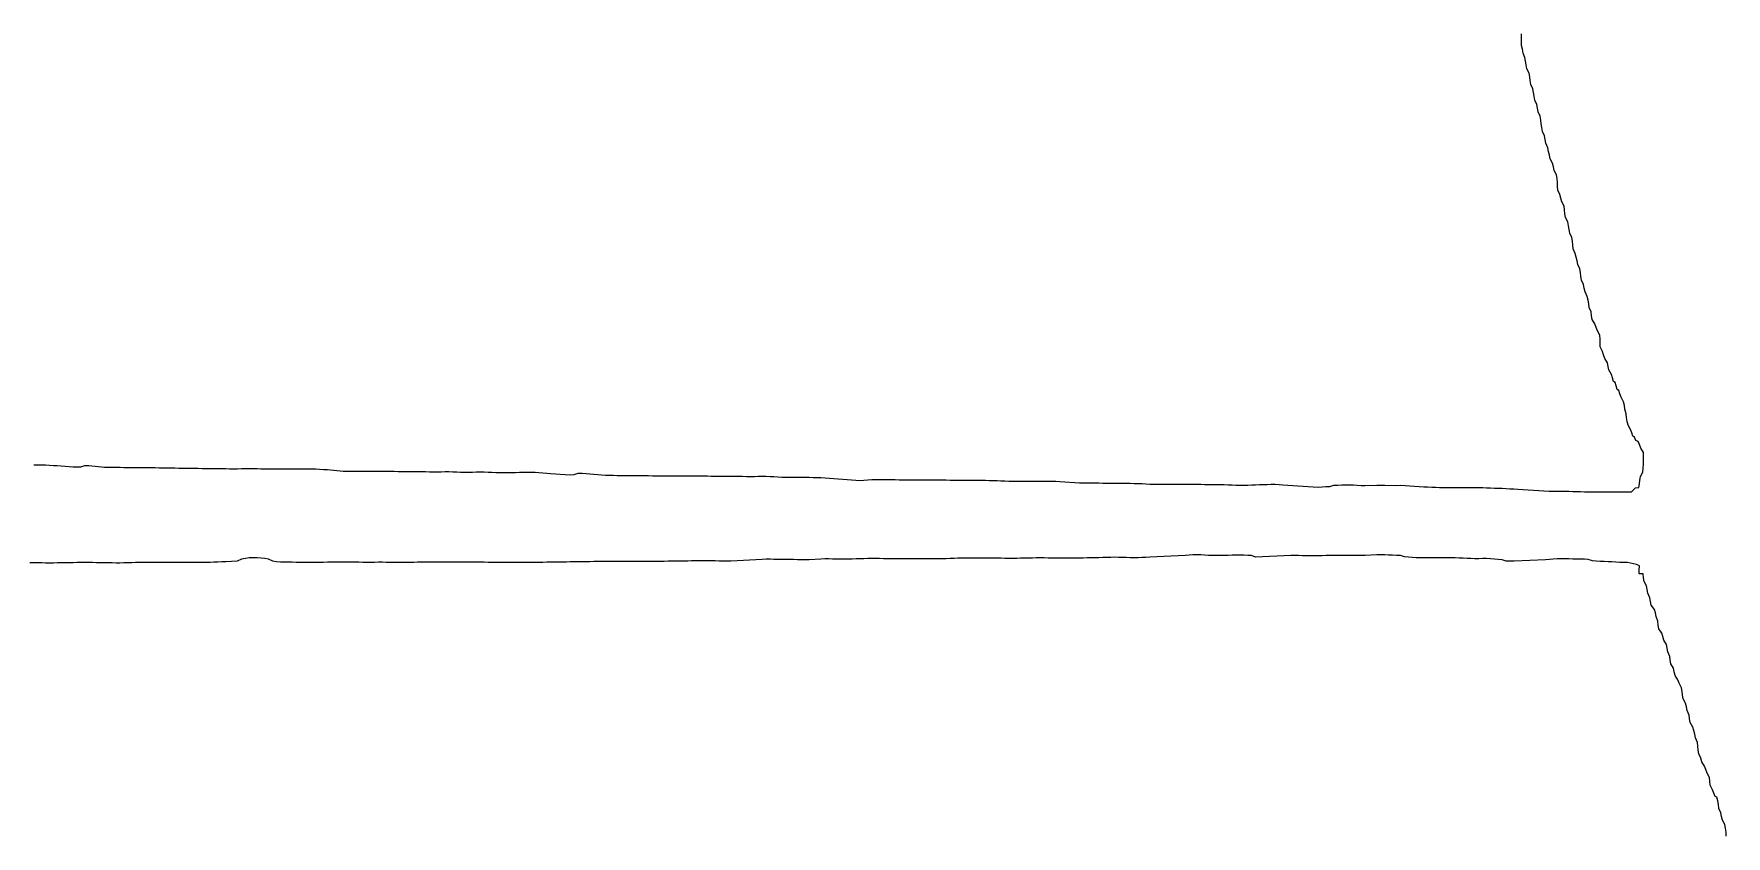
# Model space of a CAD drawing. Extents: x -16 to 11205, y -14909 to 147.
# Drawn here: x 5836 to 6268.2, y -11754 to -11549 of the extents above; entities that cross this region are included whole.
import ezdxf

# ---------------------------------------------------------------- set-up
doc = ezdxf.new("R2010")
doc.units = 0
doc.layers.get('0').update_dxf_attribs({"color": 1, "linetype": 'CONTINUOUS', "lineweight": 15, "true_color": 0xff0000})

msp = doc.modelspace()

# ---------------------------------------------------------------- linework, layer by layer
for p, q in [((6215.94, -11550.01), (6215.94, -11549.01)), ((6215.94, -11551.01), (6215.94, -11550.01)), ((6215.94, -11552.01), (6215.94, -11551.01)), ((6216.14, -11552.97), (6215.94, -11552.01)), ((6216.32, -11553.93), (6216.14, -11552.97)), ((6216.81, -11555.05), (6216.32, -11553.93)), ((6216.95, -11556.01), (6216.81, -11555.05)), ((6217.12, -11556.97), (6216.95, -11556.01)), ((6217.32, -11557.92), (6217.12, -11556.97)), ((6217.86, -11559.04), (6217.32, -11557.92)), ((6218.01, -11560), (6217.86, -11559.04)), ((6218.14, -11560.97), (6218.01, -11560)), ((6218.29, -11561.93), (6218.14, -11560.97)), ((6218.8, -11563.05), (6218.29, -11561.93)), ((6218.98, -11564.01), (6218.8, -11563.05)), ((6219.14, -11564.97), (6218.98, -11564.01)), ((6219.3, -11565.93), (6219.14, -11564.97)), ((6219.81, -11567.05), (6219.3, -11565.93)), ((6219.98, -11568.01), (6219.81, -11567.05)), ((6220.15, -11568.96), (6219.98, -11568.01)), ((6220.69, -11570.07), (6220.15, -11568.96)), ((6220.84, -11571.04), (6220.69, -11570.07)), ((6220.97, -11572.01), (6220.84, -11571.04)), ((6221.11, -11572.97), (6220.97, -11572.01)), ((6221.29, -11573.93), (6221.11, -11572.97)), ((6221.83, -11575.04), (6221.29, -11573.93)), ((6221.99, -11576), (6221.83, -11575.04)), ((6222.12, -11576.97), (6221.99, -11576)), ((6222.62, -11578.11), (6222.12, -11576.97)), ((6222.81, -11579.05), (6222.62, -11578.11)), ((6223.04, -11579.99), (6222.81, -11579.05)), ((6223.25, -11580.92), (6223.04, -11579.99)), ((6223.85, -11582.05), (6223.25, -11580.92)), ((6224.07, -11582.98), (6223.85, -11582.05)), ((6224.29, -11583.92), (6224.07, -11582.98)), ((6224.87, -11585.03), (6224.29, -11583.92)), ((6225.01, -11586), (6224.87, -11585.03)), ((6225.08, -11586.99), (6225.01, -11586)), ((6225.12, -11587.98), (6225.08, -11586.99)), ((6225.19, -11588.96), (6225.12, -11587.98)), ((6225.71, -11590.07), (6225.19, -11588.96)), ((6225.94, -11591.02), (6225.71, -11590.07)), ((6226.19, -11591.95), (6225.94, -11591.02)), ((6226.78, -11593.06), (6226.19, -11591.95)), ((6226.9, -11594.02), (6226.78, -11593.06)), ((6227, -11595), (6226.9, -11594.02)), ((6227.14, -11595.97), (6227, -11595)), ((6227.71, -11597.08), (6227.14, -11595.97)), ((6227.91, -11598.03), (6227.71, -11597.08)), ((6228.08, -11598.98), (6227.91, -11598.03)), ((6228.25, -11599.94), (6228.08, -11598.98)), ((6228.76, -11601.06), (6228.25, -11599.94)), ((6228.9, -11602.02), (6228.76, -11601.06)), ((6229.01, -11603), (6228.9, -11602.02)), ((6229.13, -11603.97), (6229.01, -11603)), ((6229.64, -11605.1), (6229.13, -11603.97)), ((6229.86, -11606.04), (6229.64, -11605.1)), ((6230.1, -11606.97), (6229.86, -11606.04)), ((6230.32, -11607.91), (6230.1, -11606.97)), ((6230.84, -11609.04), (6230.32, -11607.91)), ((6230.96, -11610.01), (6230.84, -11609.04)), ((6231.09, -11610.98), (6230.96, -11610.01)), ((6231.25, -11611.94), (6231.09, -11610.98)), ((6231.78, -11613.06), (6231.25, -11611.94)), ((6231.96, -11614.01), (6231.78, -11613.06)), ((6232.15, -11614.96), (6231.96, -11614.01)), ((6232.69, -11616.09), (6232.15, -11614.96)), ((6232.9, -11617.03), (6232.69, -11616.09)), ((6233.08, -11617.98), (6232.9, -11617.03)), ((6233.22, -11618.94), (6233.08, -11617.98)), ((6233.68, -11620.08), (6233.22, -11618.94)), ((6233.81, -11621.06), (6233.68, -11620.08)), ((6233.97, -11622.01), (6233.81, -11621.06)), ((6234.63, -11623.14), (6233.97, -11622.01)), ((6234.98, -11624.01), (6234.63, -11623.14)), ((6235.33, -11624.89), (6234.98, -11624.01)), ((6235.95, -11626.01), (6235.33, -11624.89)), ((6236.01, -11627), (6235.95, -11626.01)), ((6235.99, -11628), (6236.01, -11627)), ((6236.02, -11629), (6235.99, -11628)), ((6236.57, -11630.14), (6236.02, -11629)), ((6236.89, -11631.04), (6236.57, -11630.14)), ((6237.21, -11631.92), (6236.89, -11631.04)), ((6237.85, -11633.06), (6237.21, -11631.92)), ((6238.05, -11633.98), (6237.85, -11633.06)), ((6238.24, -11634.9), (6238.05, -11633.98)), ((6238.86, -11636.06), (6238.24, -11634.9)), ((6239.14, -11636.94), (6238.86, -11636.06)), ((6239.41, -11637.82), (6239.14, -11636.94)), ((6239.83, -11638.08), (6239.41, -11637.82)), ((6240.09, -11638.96), (6239.83, -11638.08)), ((6240.34, -11639.85), (6240.09, -11638.96)), ((6240.76, -11640.11), (6240.34, -11639.85)), ((6241.05, -11640.98), (6240.76, -11640.11)), ((6241.34, -11641.87), (6241.05, -11640.98)), ((6242, -11643), (6241.34, -11641.87)), ((6242.18, -11643.95), (6242, -11643)), ((6242.28, -11644.93), (6242.18, -11643.95)), ((6242.67, -11646.07), (6242.28, -11644.93)), ((6242.77, -11647.06), (6242.67, -11646.07)), ((6242.93, -11648.02), (6242.77, -11647.06)), ((6243.13, -11648.96), (6242.93, -11648.02)), ((6243.79, -11650.09), (6243.13, -11648.96)), ((6244.06, -11650.97), (6243.79, -11650.09)), ((6244.32, -11651.84), (6244.06, -11650.97)), ((6244.81, -11652.1), (6244.32, -11651.84)), ((6245.15, -11652.92), (6244.81, -11652.1)), ((6245.68, -11653.17), (6245.15, -11652.92)), ((6246.08, -11653.96), (6245.68, -11653.17)), ((6246.43, -11654.83), (6246.08, -11653.96)), ((6247.04, -11655.99), (6246.43, -11654.83)), ((5836, -11659.12), (5837, -11659.12)), ((5837, -11659.12), (5838, -11659.13)), ((5838, -11659.13), (5838.99, -11659.16)), ((5838.99, -11659.16), (5839.99, -11659.21)), ((5839.99, -11659.21), (5840.98, -11659.28)), ((5840.98, -11659.28), (5841.98, -11659.34)), ((5841.98, -11659.34), (5842.99, -11659.37)), ((5842.99, -11659.37), (5846, -11659.68)), ((5846, -11659.68), (5847, -11659.67)), ((5847, -11659.67), (5848, -11659.65)), ((5848, -11659.65), (5849, -11659.34)), ((5849, -11659.34), (5850, -11659.34)), ((5850, -11659.34), (5854.01, -11659.69)), ((5854.01, -11659.69), (5855.01, -11659.71)), ((5855.01, -11659.71), (5856.01, -11659.72)), ((5856.01, -11659.72), (5857.01, -11659.73)), ((5857.01, -11659.73), (5858.01, -11659.75)), ((5858.01, -11659.75), (5859, -11659.77)), ((5859, -11659.77), (5860, -11659.79)), ((5860, -11659.79), (5861, -11659.81)), ((5861, -11659.81), (5862, -11659.82)), ((5862, -11659.82), (5863, -11659.82)), ((5863, -11659.82), (5864, -11659.81)), ((5864, -11659.81), (5865, -11659.8)), ((5865, -11659.8), (5866, -11659.8)), ((5866, -11659.8), (5867, -11659.83)), ((5867, -11659.83), (5868, -11659.86)), ((5868, -11659.86), (5869, -11659.89)), ((5869, -11659.89), (5870, -11659.91)), ((5870, -11659.91), (5871, -11659.92)), ((5871, -11659.92), (5872, -11659.93)), ((5872, -11659.93), (5873, -11659.95)), ((5873, -11659.95), (5874, -11659.96)), ((5874, -11659.96), (5875, -11659.98)), ((5875, -11659.98), (5876, -11659.99)), ((5876, -11659.99), (5877, -11660)), ((5877, -11660), (5878, -11660.01)), ((5878, -11660.01), (5879, -11660.03)), ((5879, -11660.03), (5880, -11660.04)), ((5880, -11660.04), (5881, -11660.05)), ((5881, -11660.05), (5882, -11660.05)), ((5882, -11660.05), (5883, -11660.07)), ((5883, -11660.07), (5884, -11660.07)), ((5884, -11660.07), (5885, -11660.09)), ((5885, -11660.09), (5886, -11660.12)), ((5886, -11660.12), (5887, -11660.13)), ((5887, -11660.13), (5888, -11660.12)), ((5888, -11660.12), (5889, -11660.1)), ((5889, -11660.1), (5890, -11660.08)), ((5890, -11660.08), (5891, -11660.06)), ((5891, -11660.06), (5892, -11660.07)), ((5892, -11660.07), (5893, -11660.1)), ((5893, -11660.1), (5894, -11660.12)), ((5894, -11660.12), (5895, -11660.13)), ((5895, -11660.13), (5896, -11660.13)), ((5896, -11660.13), (5897, -11660.13)), ((5897, -11660.13), (5898, -11660.13)), ((5898, -11660.13), (5899, -11660.13)), ((5899, -11660.13), (5900, -11660.12)), ((5900, -11660.12), (5901, -11660.12)), ((5901, -11660.12), (5902, -11660.13)), ((5902, -11660.13), (5903, -11660.14)), ((5903, -11660.14), (5904, -11660.15)), ((5904, -11660.15), (5905, -11660.15)), ((5905, -11660.15), (5906, -11660.16)), ((5906, -11660.16), (5907, -11660.17)), ((5907, -11660.17), (5907.99, -11660.19)), ((5907.99, -11660.19), (5908.99, -11660.23)), ((5908.99, -11660.23), (5909.99, -11660.28)), ((5909.99, -11660.28), (5910.98, -11660.33)), ((6246.87, -11660.98), (6246.99, -11660)), ((6246.99, -11660), (6247.06, -11659)), ((6247.11, -11656.99), (6247.04, -11655.99)), ((6247.06, -11659), (6247.1, -11658)), ((6247.1, -11658), (6247.11, -11656.99)), ((5910.98, -11660.33), (5915, -11660.72)), ((5915, -11660.72), (5916, -11660.73)), ((5916, -11660.73), (5917, -11660.73)), ((5917, -11660.73), (5918, -11660.73)), ((5918, -11660.73), (5919, -11660.73)), ((5919, -11660.73), (5920, -11660.75)), ((5920, -11660.75), (5921, -11660.76)), ((5921, -11660.76), (5922, -11660.75)), ((5922, -11660.75), (5923, -11660.73)), ((5923, -11660.73), (5924, -11660.72)), ((5924, -11660.72), (5925, -11660.72)), ((5925, -11660.72), (5926, -11660.73)), ((5926, -11660.73), (5927, -11660.75)), ((5927, -11660.75), (5928, -11660.78)), ((5928, -11660.78), (5929, -11660.79)), ((5929, -11660.79), (5930, -11660.8)), ((5930, -11660.8), (5931, -11660.8)), ((5931, -11660.8), (5932, -11660.8)), ((5932, -11660.8), (5933, -11660.8)), ((5933, -11660.8), (5934, -11660.81)), ((5934, -11660.81), (5935, -11660.83)), ((5935, -11660.83), (5936, -11660.87)), ((5936, -11660.87), (5937, -11660.9)), ((5937, -11660.9), (5938, -11660.91)), ((5938, -11660.91), (5939, -11660.9)), ((5939, -11660.9), (5940, -11660.88)), ((5940, -11660.88), (5941, -11660.87)), ((5941, -11660.87), (5942, -11660.87)), ((5942, -11660.87), (5943, -11660.89)), ((5943, -11660.89), (5944, -11660.94)), ((5944, -11660.94), (5945, -11661)), ((5945, -11661), (5946, -11661.02)), ((5946, -11661.02), (5947, -11661)), ((5947, -11661), (5948, -11660.96)), ((5948, -11660.96), (5949, -11660.93)), ((5949, -11660.93), (5950, -11660.92)), ((5950, -11660.92), (5951, -11660.95)), ((5951, -11660.95), (5952, -11660.99)), ((5952, -11660.99), (5953, -11661.03)), ((5953, -11661.03), (5954, -11661.06)), ((5954, -11661.06), (5955, -11661.08)), ((5955, -11661.08), (5956, -11661.08)), ((5956, -11661.08), (5957, -11661.06)), ((5957, -11661.06), (5958, -11661.05)), ((5958, -11661.05), (5959, -11661.05)), ((5959, -11661.05), (5960, -11661.04)), ((5960, -11661.04), (5961, -11661.04)), ((5961, -11661.04), (5962, -11661.04)), ((5962, -11661.04), (5963, -11661.04)), ((5963, -11661.04), (5964, -11661.04)), ((5964, -11661.04), (5965, -11661.08)), ((5965, -11661.08), (5965.99, -11661.14)), ((5965.99, -11661.14), (5966.98, -11661.22)), ((5966.98, -11661.22), (5967.98, -11661.31)), ((5967.98, -11661.31), (5972.99, -11661.69)), ((5972.99, -11661.69), (5973.99, -11661.64)), ((5973.99, -11661.64), (5975, -11661.29)), ((5975, -11661.29), (5976, -11661.27)), ((5976, -11661.27), (5982.01, -11661.75)), ((5982.01, -11661.75), (5983.01, -11661.76)), ((5983.01, -11661.76), (5984.01, -11661.8)), ((5984.01, -11661.8), (5985, -11661.84)), ((5985, -11661.84), (5986, -11661.87)), ((5986, -11661.87), (5987, -11661.87)), ((5987, -11661.87), (5988, -11661.86)), ((5988, -11661.86), (5989, -11661.84)), ((5989, -11661.84), (5990, -11661.83)), ((5990, -11661.83), (5991, -11661.83)), ((5991, -11661.83), (5992, -11661.85)), ((5992, -11661.85), (5993, -11661.87)), ((5993, -11661.87), (5994, -11661.9)), ((5994, -11661.9), (5995, -11661.92)), ((5995, -11661.92), (5996, -11661.92)), ((5996, -11661.92), (5997, -11661.92)), ((5997, -11661.92), (5998, -11661.91)), ((5998, -11661.91), (5999, -11661.9)), ((5999, -11661.9), (6000, -11661.9)), ((6000, -11661.9), (6001, -11661.9)), ((6001, -11661.9), (6002, -11661.91)), ((6002, -11661.91), (6003, -11661.91)), ((6003, -11661.91), (6004, -11661.92)), ((6004, -11661.92), (6005, -11661.92)), ((6005, -11661.92), (6006, -11661.93)), ((6006, -11661.93), (6007, -11661.95)), ((6007, -11661.95), (6008, -11661.98)), ((6008, -11661.98), (6009, -11662.01)), ((6009, -11662.01), (6010, -11662.03)), ((6010, -11662.03), (6011, -11662.04)), ((6011, -11662.04), (6012, -11662.04)), ((6012, -11662.04), (6013, -11662.04)), ((6013, -11662.04), (6014, -11662.04)), ((6014, -11662.04), (6015, -11662.04)), ((6015, -11662.04), (6016, -11662.05)), ((6016, -11662.05), (6017, -11662.06)), ((6017, -11662.06), (6018, -11662.07)), ((6018, -11662.07), (6019, -11662.07)), ((6019, -11662.07), (6020, -11662.07)), ((6020, -11662.07), (6021, -11662.06)), ((6021, -11662.06), (6022, -11662.06)), ((6022, -11662.06), (6023, -11662.06)), ((6023, -11662.06), (6024, -11662.07)), ((6024, -11662.07), (6024.99, -11662.11)), ((6024.99, -11662.11), (6025.99, -11662.17)), ((6025.99, -11662.17), (6026.99, -11662.24)), ((6026.99, -11662.24), (6027.99, -11662.29)), ((6027.99, -11662.29), (6028.99, -11662.29)), ((6028.99, -11662.29), (6030, -11662.27)), ((6030, -11662.27), (6031, -11662.26)), ((6031, -11662.26), (6032, -11662.26)), ((6032, -11662.26), (6032.99, -11662.29)), ((6032.99, -11662.29), (6033.99, -11662.31)), ((6033.99, -11662.31), (6034.99, -11662.33)), ((6034.99, -11662.33), (6035.99, -11662.33)), ((6035.99, -11662.33), (6036.99, -11662.33)), ((6036.99, -11662.33), (6047, -11663.1)), ((6047, -11663.1), (6048, -11663.04)), ((6048, -11663.04), (6049, -11662.96)), ((6049, -11662.96), (6050, -11662.9)), ((6050, -11662.9), (6051, -11662.86)), ((6051, -11662.86), (6052, -11662.85)), ((6052, -11662.85), (6053, -11662.86)), ((6053, -11662.86), (6054, -11662.88)), ((6054, -11662.88), (6055, -11662.89)), ((6055, -11662.89), (6056, -11662.91)), ((6056, -11662.91), (6057, -11662.93)), ((6057, -11662.93), (6058, -11662.95)), ((6058, -11662.95), (6059, -11662.96)), ((6059, -11662.96), (6060, -11662.96)), ((6060, -11662.96), (6061, -11662.95)), ((6061, -11662.95), (6062, -11662.95)), ((6062, -11662.95), (6063, -11662.95)), ((6063, -11662.95), (6064, -11662.95)), ((6064, -11662.95), (6065, -11662.96)), ((6065, -11662.96), (6066, -11662.97)), ((6066, -11662.97), (6067, -11662.97)), ((6067, -11662.97), (6068, -11662.98)), ((6068, -11662.98), (6069, -11662.99)), ((6069, -11662.99), (6070, -11663.01)), ((6070, -11663.01), (6071, -11663.03)), ((6071, -11663.03), (6072, -11663.04)), ((6072, -11663.04), (6073, -11663.04)), ((6073, -11663.04), (6074, -11663.05)), ((6074, -11663.05), (6075, -11663.06)), ((6075, -11663.06), (6076, -11663.07)), ((6076, -11663.07), (6077, -11663.07)), ((6077, -11663.07), (6078, -11663.07)), ((6078, -11663.07), (6079, -11663.08)), ((6079, -11663.08), (6080, -11663.09)), ((6080, -11663.09), (6081, -11663.12)), ((6081, -11663.12), (6081.99, -11663.16)), ((6081.99, -11663.16), (6082.99, -11663.2)), ((6082.99, -11663.2), (6083.99, -11663.24)), ((6083.99, -11663.24), (6084.99, -11663.28)), ((6084.99, -11663.28), (6085.99, -11663.3)), ((6085.99, -11663.3), (6087, -11663.32)), ((6087, -11663.32), (6088, -11663.31)), ((6088, -11663.31), (6089, -11663.3)), ((6089, -11663.3), (6090, -11663.28)), ((6090, -11663.28), (6091, -11663.29)), ((6091, -11663.29), (6092, -11663.31)), ((6092, -11663.31), (6093, -11663.32)), ((6093, -11663.32), (6094, -11663.33)), ((6094, -11663.33), (6095, -11663.34)), ((6095, -11663.34), (6096, -11663.34)), ((6096, -11663.34), (6097, -11663.34)), ((6097, -11663.34), (6098, -11663.35)), ((6098, -11663.35), (6103.01, -11663.69)), ((6103.01, -11663.69), (6104.01, -11663.71)), ((6104.01, -11663.71), (6105.01, -11663.72)), ((6105.01, -11663.72), (6106, -11663.73)), ((6106, -11663.73), (6107.01, -11663.74)), ((6107.01, -11663.74), (6108.01, -11663.76)), ((6108.01, -11663.76), (6109.01, -11663.78)), ((6109.01, -11663.78), (6110, -11663.8)), ((6110, -11663.8), (6111, -11663.82)), ((6111, -11663.82), (6112, -11663.83)), ((6112, -11663.83), (6113, -11663.84)), ((6113, -11663.84), (6114, -11663.84)), ((6114, -11663.84), (6115, -11663.84)), ((6115, -11663.84), (6116, -11663.85)), ((6116, -11663.85), (6117, -11663.87)), ((6117, -11663.87), (6118, -11663.9)), ((6118, -11663.9), (6119, -11663.93)), ((6119, -11663.93), (6120, -11663.98)), ((6120, -11663.98), (6121, -11664.03)), ((6121, -11664.03), (6122, -11664.08)), ((6122, -11664.08), (6123, -11664.11)), ((6123, -11664.11), (6124, -11664.11)), ((6124, -11664.11), (6125, -11664.09)), ((6125, -11664.09), (6126, -11664.07)), ((6126, -11664.07), (6127, -11664.07)), ((6127, -11664.07), (6128, -11664.06)), ((6128, -11664.06), (6129, -11664.06)), ((6129, -11664.06), (6130, -11664.05)), ((6130, -11664.05), (6131, -11664.05)), ((6131, -11664.05), (6132, -11664.06)), ((6132, -11664.06), (6133, -11664.08)), ((6133, -11664.08), (6134, -11664.1)), ((6134, -11664.1), (6135, -11664.13)), ((6135, -11664.13), (6136, -11664.16)), ((6136, -11664.16), (6137, -11664.17)), ((6137, -11664.17), (6138, -11664.17)), ((6138, -11664.17), (6139, -11664.18)), ((6139, -11664.18), (6139.99, -11664.19)), ((6139.99, -11664.19), (6140.99, -11664.22)), ((6140.99, -11664.22), (6141.99, -11664.26)), ((6141.99, -11664.26), (6142.99, -11664.3)), ((6142.99, -11664.3), (6144, -11664.33)), ((6144, -11664.33), (6145, -11664.32)), ((6145, -11664.32), (6146.01, -11664.29)), ((6146.01, -11664.29), (6147.01, -11664.25)), ((6147.01, -11664.25), (6148.01, -11664.22)), ((6148.01, -11664.22), (6149.01, -11664.18)), ((6149.01, -11664.18), (6150, -11664.15)), ((6150, -11664.15), (6151, -11664.12)), ((6151, -11664.12), (6152, -11664.11)), ((6152, -11664.11), (6153, -11664.11)), ((6153, -11664.11), (6153.99, -11664.15)), ((6153.99, -11664.15), (6154.98, -11664.21)), ((6154.98, -11664.21), (6163.99, -11664.81)), ((6166.98, -11664.64), (6168.01, -11664.32)), ((6168.01, -11664.32), (6169.01, -11664.29)), ((6169.01, -11664.29), (6170.01, -11664.27)), ((6170.01, -11664.27), (6171, -11664.25)), ((6171, -11664.25), (6172, -11664.25)), ((6172, -11664.25), (6172.99, -11664.28)), ((6172.99, -11664.28), (6173.99, -11664.33)), ((6173.99, -11664.33), (6174.99, -11664.37)), ((6174.99, -11664.37), (6175.99, -11664.39)), ((6175.99, -11664.39), (6179, -11664.34)), ((6179, -11664.34), (6180, -11664.33)), ((6180, -11664.33), (6181, -11664.34)), ((6181, -11664.34), (6184, -11664.37)), ((6184, -11664.37), (6185, -11664.36)), ((6185, -11664.36), (6191.01, -11664.77)), ((6245.91, -11664.95), (6246.02, -11664.01)), ((6246.02, -11664.01), (6246.16, -11663.05)), ((6246.16, -11663.05), (6246.34, -11662.09)), ((6246.34, -11662.09), (6246.87, -11660.98)), ((6163.99, -11664.81), (6164.99, -11664.76)), ((6164.99, -11664.76), (6165.98, -11664.7)), ((6165.98, -11664.7), (6166.98, -11664.64)), ((6191.01, -11664.77), (6192.01, -11664.78)), ((6192.01, -11664.78), (6193.01, -11664.81)), ((6193.01, -11664.81), (6194.01, -11664.84)), ((6194.01, -11664.84), (6195, -11664.89)), ((6195, -11664.89), (6196, -11664.93)), ((6196, -11664.93), (6197, -11664.94)), ((6197, -11664.94), (6198, -11664.93)), ((6198, -11664.93), (6199, -11664.91)), ((6199, -11664.91), (6200, -11664.9)), ((6200, -11664.9), (6201, -11664.9)), ((6201, -11664.9), (6202, -11664.91)), ((6202, -11664.91), (6203, -11664.92)), ((6203, -11664.92), (6204, -11664.93)), ((6204, -11664.93), (6205, -11664.94)), ((6205, -11664.94), (6206, -11664.96)), ((6206, -11664.96), (6207, -11664.98)), ((6207, -11664.98), (6208, -11665.01)), ((6208, -11665.01), (6209, -11665.05)), ((6209, -11665.05), (6210, -11665.09)), ((6210, -11665.09), (6210.99, -11665.13)), ((6210.99, -11665.13), (6211.99, -11665.18)), ((6211.99, -11665.18), (6212.98, -11665.23)), ((6212.98, -11665.23), (6213.98, -11665.29)), ((6213.98, -11665.29), (6214.98, -11665.35)), ((6214.98, -11665.35), (6223, -11665.86)), ((6223, -11665.86), (6224, -11665.86)), ((6224, -11665.86), (6225, -11665.86)), ((6225, -11665.86), (6226, -11665.85)), ((6226, -11665.85), (6227, -11665.85)), ((6227, -11665.85), (6228, -11665.87)), ((6228, -11665.87), (6229, -11665.9)), ((6229, -11665.9), (6230, -11665.94)), ((6230, -11665.94), (6231, -11665.98)), ((6231, -11665.98), (6232, -11666)), ((6232, -11666), (6233, -11666.01)), ((6233, -11666.01), (6234, -11666.02)), ((6234, -11666.02), (6235, -11666.02)), ((6235, -11666.02), (6236, -11666.03)), ((6236, -11666.03), (6237, -11666.06)), ((6237, -11666.06), (6243, -11666)), ((6243, -11666), (6244, -11666)), ((6244, -11666), (6245, -11665)), ((6245, -11665), (6245.91, -11664.95)), ((5836, -11684.19), (5835, -11684.18)), ((5837, -11684.2), (5836, -11684.19)), ((5838, -11684.2), (5837, -11684.2)), ((5839, -11684.21), (5838, -11684.2)), ((5840, -11684.22), (5839, -11684.21)), ((5841, -11684.21), (5840, -11684.22)), ((5842, -11684.2), (5841, -11684.21)), ((5843, -11684.18), (5842, -11684.2)), ((5844, -11684.16), (5843, -11684.18)), ((5845, -11684.14), (5844, -11684.16)), ((5846, -11684.13), (5845, -11684.14)), ((5847, -11684.12), (5846, -11684.13)), ((5848, -11684.11), (5847, -11684.12)), ((5849, -11684.1), (5848, -11684.11)), ((5850, -11684.11), (5849, -11684.1)), ((5851, -11684.12), (5850, -11684.11)), ((5852, -11684.13), (5851, -11684.12)), ((5853, -11684.14), (5852, -11684.13)), ((5854, -11684.16), (5853, -11684.14)), ((5855, -11684.18), (5854, -11684.16)), ((5856, -11684.19), (5855, -11684.18)), ((5857, -11684.21), (5856, -11684.19)), ((5858, -11684.21), (5857, -11684.21)), ((5859, -11684.19), (5858, -11684.21)), ((5860, -11684.18), (5859, -11684.19)), ((5861, -11684.15), (5860, -11684.18)), ((5862, -11684.12), (5861, -11684.15)), ((5863, -11684.11), (5862, -11684.12)), ((5864, -11684.09), (5863, -11684.11)), ((5865, -11684.09), (5864, -11684.09)), ((5866, -11684.08), (5865, -11684.09)), ((5867, -11684.08), (5866, -11684.08)), ((5868, -11684.08), (5867, -11684.08)), ((5869, -11684.1), (5868, -11684.08)), ((5870, -11684.11), (5869, -11684.1)), ((5871, -11684.11), (5870, -11684.11)), ((5872, -11684.11), (5871, -11684.11)), ((5873, -11684.09), (5872, -11684.11)), ((5874, -11684.09), (5873, -11684.09)), ((5875, -11684.1), (5874, -11684.09)), ((5876, -11684.11), (5875, -11684.1)), ((5877, -11684.12), (5876, -11684.11)), ((5878, -11684.12), (5877, -11684.12)), ((5879, -11684.11), (5878, -11684.12)), ((5880, -11684.09), (5879, -11684.11)), ((5881, -11684.06), (5880, -11684.09)), ((5882, -11684.02), (5881, -11684.06)), ((5883, -11683.97), (5882, -11684.02)), ((5884, -11683.94), (5883, -11683.97)), ((5885, -11683.93), (5884, -11683.94)), ((5887.96, -11683.75), (5885, -11683.93)), ((5889.04, -11683.27), (5887.96, -11683.75)), ((5890.01, -11683.07), (5889.04, -11683.27)), ((5890.99, -11682.93), (5890.01, -11683.07)), ((5892, -11682.87), (5890.99, -11682.93)), ((5893, -11682.88), (5892, -11682.87)), ((5894.01, -11682.94), (5893, -11682.88)), ((5894.99, -11683.06), (5894.01, -11682.94)), ((5895.96, -11683.25), (5894.99, -11683.06)), ((5897.04, -11683.76), (5895.96, -11683.25)), ((5898.01, -11683.92), (5897.04, -11683.76)), ((5899, -11684), (5898.01, -11683.92)), ((5900, -11684), (5899, -11684)), ((5901, -11684), (5900, -11684)), ((5902, -11684.01), (5901, -11684)), ((5903, -11684.04), (5902, -11684.01)), ((5904, -11684.07), (5903, -11684.04)), ((5905, -11684.09), (5904, -11684.07)), ((5906, -11684.1), (5905, -11684.09)), ((5907, -11684.1), (5906, -11684.1)), ((5908, -11684.08), (5907, -11684.1)), ((5909, -11684.07), (5908, -11684.08)), ((5910, -11684.05), (5909, -11684.07)), ((5911, -11684.03), (5910, -11684.05)), ((5912, -11684.02), (5911, -11684.03)), ((5913, -11684), (5912, -11684.02)), ((5914, -11683.99), (5913, -11684)), ((5915, -11683.98), (5914, -11683.99)), ((5916, -11683.99), (5915, -11683.98)), ((5917, -11684), (5916, -11683.99)), ((5918, -11684.02), (5917, -11684)), ((5919, -11684.03), (5918, -11684.02)), ((5920, -11684.04), (5919, -11684.03)), ((5921, -11684.04), (5920, -11684.04)), ((5922, -11684.04), (5921, -11684.04)), ((5923, -11684.04), (5922, -11684.04)), ((5924, -11684.03), (5923, -11684.04)), ((5925, -11684.03), (5924, -11684.03)), ((5926, -11684.04), (5925, -11684.03)), ((5927, -11684.04), (5926, -11684.04)), ((5928, -11684.05), (5927, -11684.04)), ((5929, -11684.05), (5928, -11684.05)), ((5930, -11684.07), (5929, -11684.05)), ((5931, -11684.07), (5930, -11684.07)), ((5932, -11684.06), (5931, -11684.07)), ((5933, -11684.04), (5932, -11684.06)), ((5934, -11684.02), (5933, -11684.04)), ((5935, -11684.01), (5934, -11684.02)), ((5936, -11684.01), (5935, -11684.01)), ((5937, -11684), (5936, -11684.01)), ((5938, -11683.99), (5937, -11684)), ((5939, -11683.98), (5938, -11683.99)), ((5940, -11683.97), (5939, -11683.98)), ((5941, -11683.98), (5940, -11683.97)), ((5942, -11683.99), (5941, -11683.98)), ((5943, -11684), (5942, -11683.99)), ((5944, -11684.01), (5943, -11684)), ((5945, -11684.01), (5944, -11684.01)), ((5946, -11684), (5945, -11684.01)), ((5947, -11683.98), (5946, -11684)), ((5948, -11683.98), (5947, -11683.98)), ((5949, -11683.99), (5948, -11683.98)), ((5950, -11684), (5949, -11683.99)), ((5951, -11684.02), (5950, -11684)), ((5952, -11684.04), (5951, -11684.02)), ((5953, -11684.06), (5952, -11684.04)), ((5954, -11684.08), (5953, -11684.06)), ((5955, -11684.09), (5954, -11684.08)), ((5956, -11684.1), (5955, -11684.09)), ((5957, -11684.11), (5956, -11684.1)), ((5958, -11684.11), (5957, -11684.11)), ((5959, -11684.11), (5958, -11684.11)), ((5960, -11684.11), (5959, -11684.11)), ((5961, -11684.11), (5960, -11684.11)), ((5962, -11684.11), (5961, -11684.11)), ((5963, -11684.11), (5962, -11684.11)), ((5964, -11684.08), (5963, -11684.11)), ((5965, -11684.06), (5964, -11684.08)), ((5966, -11684.04), (5965, -11684.06)), ((5967, -11684.02), (5966, -11684.04)), ((5968, -11684.01), (5967, -11684.02)), ((5969, -11684.01), (5968, -11684.01)), ((5970, -11684), (5969, -11684.01)), ((5971, -11683.99), (5970, -11684)), ((5972, -11683.97), (5971, -11683.99)), ((5973, -11683.95), (5972, -11683.97)), ((5974, -11683.93), (5973, -11683.95)), ((5975, -11683.91), (5974, -11683.93)), ((5976, -11683.9), (5975, -11683.91)), ((5977, -11683.88), (5976, -11683.9)), ((5978, -11683.87), (5977, -11683.88)), ((5979, -11683.86), (5978, -11683.87)), ((5980, -11683.85), (5979, -11683.86)), ((5981, -11683.84), (5980, -11683.85)), ((5982, -11683.83), (5981, -11683.84)), ((5983, -11683.84), (5982, -11683.83)), ((5984, -11683.84), (5983, -11683.84)), ((5985, -11683.85), (5984, -11683.84)), ((5986, -11683.85), (5985, -11683.85)), ((5987, -11683.84), (5986, -11683.85)), ((5988, -11683.85), (5987, -11683.84)), ((5989, -11683.85), (5988, -11683.85)), ((5990, -11683.85), (5989, -11683.85)), ((5991, -11683.85), (5990, -11683.85)), ((5992, -11683.84), (5991, -11683.85)), ((5993, -11683.84), (5992, -11683.84)), ((5994, -11683.84), (5993, -11683.84)), ((5995, -11683.85), (5994, -11683.84)), ((5996, -11683.84), (5995, -11683.85)), ((5997, -11683.81), (5996, -11683.84)), ((5997.99, -11683.78), (5997, -11683.81)), ((5998.99, -11683.75), (5997.99, -11683.78)), ((5999.99, -11683.72), (5998.99, -11683.75)), ((6000.99, -11683.71), (5999.99, -11683.72)), ((6001.99, -11683.7), (6000.99, -11683.71)), ((6002.99, -11683.7), (6001.99, -11683.7)), ((6003.99, -11683.68), (6002.99, -11683.7)), ((6004.99, -11683.66), (6003.99, -11683.68)), ((6005.99, -11683.64), (6004.99, -11683.66)), ((6007, -11683.63), (6005.99, -11683.64)), ((6008, -11683.64), (6007, -11683.63)), ((6009.01, -11683.65), (6008, -11683.64)), ((6010.01, -11683.68), (6009.01, -11683.65)), ((6011.01, -11683.72), (6010.01, -11683.68)), ((6012.01, -11683.75), (6011.01, -11683.72)), ((6013, -11683.77), (6012.01, -11683.75)), ((6014, -11683.78), (6013, -11683.77)), ((6022.02, -11683.32), (6014, -11683.78)), ((6023.01, -11683.27), (6022.02, -11683.32)), ((6024, -11683.26), (6023.01, -11683.27)), ((6025, -11683.28), (6024, -11683.26)), ((6026, -11683.3), (6025, -11683.28)), ((6026.99, -11683.32), (6026, -11683.3)), ((6027.99, -11683.33), (6026.99, -11683.32)), ((6029, -11683.33), (6027.99, -11683.33)), ((6030, -11683.34), (6029, -11683.33)), ((6031, -11683.36), (6030, -11683.34)), ((6032, -11683.37), (6031, -11683.36)), ((6033, -11683.37), (6032, -11683.37)), ((6034.01, -11683.36), (6033, -11683.37)), ((6037.01, -11683.21), (6034.01, -11683.36)), ((6038, -11683.17), (6037.01, -11683.21)), ((6039, -11683.17), (6038, -11683.17)), ((6040, -11683.2), (6039, -11683.17)), ((6041, -11683.24), (6040, -11683.2)), ((6042, -11683.25), (6041, -11683.24)), ((6043, -11683.25), (6042, -11683.25)), ((6044, -11683.23), (6043, -11683.25)), ((6045.01, -11683.21), (6044, -11683.23)), ((6046.01, -11683.17), (6045.01, -11683.21)), ((6047, -11683.14), (6046.01, -11683.17)), ((6048, -11683.11), (6047, -11683.14)), ((6049, -11683.08), (6048, -11683.11)), ((6050, -11683.07), (6049, -11683.08)), ((6051, -11683.07), (6050, -11683.07)), ((6052, -11683.09), (6051, -11683.07)), ((6053, -11683.11), (6052, -11683.09)), ((6054, -11683.12), (6053, -11683.11)), ((6055, -11683.13), (6054, -11683.12)), ((6056, -11683.12), (6055, -11683.13)), ((6057, -11683.12), (6056, -11683.12)), ((6058, -11683.12), (6057, -11683.12)), ((6059, -11683.11), (6058, -11683.12)), ((6060, -11683.11), (6059, -11683.11)), ((6061, -11683.12), (6060, -11683.11)), ((6062, -11683.13), (6061, -11683.12)), ((6063, -11683.13), (6062, -11683.13)), ((6064, -11683.13), (6063, -11683.13)), ((6065, -11683.12), (6064, -11683.13)), ((6066, -11683.12), (6065, -11683.12)), ((6067, -11683.13), (6066, -11683.12)), ((6068, -11683.13), (6067, -11683.13)), ((6069, -11683.12), (6068, -11683.13)), ((6070, -11683.08), (6069, -11683.12)), ((6071, -11683.03), (6070, -11683.08)), ((6072, -11682.98), (6071, -11683.03)), ((6073, -11682.96), (6072, -11682.98)), ((6074, -11682.95), (6073, -11682.96)), ((6075, -11682.97), (6074, -11682.95)), ((6076, -11682.99), (6075, -11682.97)), ((6077, -11683), (6076, -11682.99)), ((6078, -11683), (6077, -11683)), ((6079, -11683), (6078, -11683)), ((6080, -11683), (6079, -11683)), ((6081, -11683), (6080, -11683)), ((6082, -11683), (6081, -11683)), ((6083, -11683), (6082, -11683)), ((6084, -11683.02), (6083, -11683)), ((6085, -11683.03), (6084, -11683.02)), ((6086, -11683.03), (6085, -11683.03)), ((6087, -11683.02), (6086, -11683.03)), ((6088, -11683), (6087, -11683.02)), ((6089, -11682.99), (6088, -11683)), ((6090, -11682.97), (6089, -11682.99)), ((6091, -11682.95), (6090, -11682.97)), ((6092, -11682.93), (6091, -11682.95)), ((6093, -11682.92), (6092, -11682.93)), ((6094, -11682.92), (6093, -11682.92)), ((6095, -11682.94), (6094, -11682.92)), ((6096, -11682.95), (6095, -11682.94)), ((6097, -11682.96), (6096, -11682.95)), ((6098, -11682.97), (6097, -11682.96)), ((6099, -11682.98), (6098, -11682.97)), ((6100, -11682.98), (6099, -11682.98)), ((6101, -11682.98), (6100, -11682.98)), ((6102, -11682.98), (6101, -11682.98)), ((6103, -11682.96), (6102, -11682.98)), ((6104, -11682.95), (6103, -11682.96)), ((6105, -11682.93), (6104, -11682.95)), ((6106, -11682.91), (6105, -11682.93)), ((6107, -11682.89), (6106, -11682.91)), ((6108, -11682.87), (6107, -11682.89)), ((6109, -11682.83), (6108, -11682.87)), ((6109.99, -11682.79), (6109, -11682.83)), ((6111, -11682.77), (6109.99, -11682.79)), ((6112, -11682.76), (6111, -11682.77)), ((6113, -11682.77), (6112, -11682.76)), ((6114, -11682.79), (6113, -11682.77)), ((6115, -11682.82), (6114, -11682.79)), ((6116, -11682.85), (6115, -11682.82)), ((6117, -11682.87), (6116, -11682.85)), ((6118, -11682.86), (6117, -11682.87)), ((6118.99, -11682.83), (6118, -11682.86)), ((6119.99, -11682.78), (6118.99, -11682.83)), ((6120.99, -11682.73), (6119.99, -11682.78)), ((6130.02, -11682.31), (6120.99, -11682.73)), ((6131.01, -11682.22), (6130.02, -11682.31)), ((6132.01, -11682.16), (6131.01, -11682.22)), ((6133, -11682.14), (6132.01, -11682.16)), ((6134, -11682.16), (6133, -11682.14)), ((6134.99, -11682.21), (6134, -11682.16)), ((6135.99, -11682.27), (6134.99, -11682.21)), ((6136.99, -11682.31), (6135.99, -11682.27)), ((6138, -11682.33), (6136.99, -11682.31)), ((6139, -11682.33), (6138, -11682.33)), ((6140, -11682.3), (6139, -11682.33)), ((6141, -11682.26), (6140, -11682.3)), ((6142, -11682.22), (6141, -11682.26)), ((6143, -11682.21), (6142, -11682.22)), ((6144, -11682.22), (6143, -11682.21)), ((6144.99, -11682.23), (6144, -11682.22)), ((6145.99, -11682.26), (6144.99, -11682.23)), ((6146.98, -11682.32), (6145.99, -11682.26)), ((6148.02, -11682.69), (6146.98, -11682.32)), ((6157.01, -11682.33), (6148.02, -11682.69)), ((6158, -11682.31), (6157.01, -11682.33)), ((6159, -11682.32), (6158, -11682.31)), ((6160, -11682.36), (6159, -11682.32)), ((6161, -11682.38), (6160, -11682.36)), ((6163, -11682.38), (6161, -11682.38)), ((6164, -11682.36), (6163, -11682.38)), ((6165, -11682.34), (6164, -11682.36)), ((6166, -11682.33), (6165, -11682.34)), ((6167, -11682.31), (6166, -11682.33)), ((6168, -11682.31), (6167, -11682.31)), ((6169, -11682.31), (6168, -11682.31)), ((6170, -11682.31), (6169, -11682.31)), ((6171, -11682.31), (6170, -11682.31)), ((6172, -11682.31), (6171, -11682.31)), ((6173, -11682.3), (6172, -11682.31)), ((6174.01, -11682.29), (6173, -11682.3)), ((6175.01, -11682.28), (6174.01, -11682.29)), ((6176.01, -11682.26), (6175.01, -11682.28)), ((6179, -11682.13), (6176.01, -11682.26)), ((6180, -11682.12), (6179, -11682.13)), ((6181, -11682.14), (6180, -11682.12)), ((6181.99, -11682.18), (6181, -11682.14)), ((6182.99, -11682.23), (6181.99, -11682.18)), ((6183.98, -11682.27), (6182.99, -11682.23)), ((6184.98, -11682.31), (6183.98, -11682.27)), ((6186.03, -11682.65), (6184.98, -11682.31)), ((6187.02, -11682.72), (6186.03, -11682.65)), ((6188.01, -11682.79), (6187.02, -11682.72)), ((6189.01, -11682.85), (6188.01, -11682.79)), ((6190, -11682.88), (6189.01, -11682.85)), ((6191, -11682.88), (6190, -11682.88)), ((6192, -11682.88), (6191, -11682.88)), ((6193, -11682.88), (6192, -11682.88)), ((6194, -11682.88), (6193, -11682.88)), ((6195, -11682.89), (6194, -11682.88)), ((6196, -11682.88), (6195, -11682.89)), ((6197, -11682.89), (6196, -11682.88)), ((6198, -11682.9), (6197, -11682.89)), ((6199, -11682.93), (6198, -11682.9)), ((6200, -11682.96), (6199, -11682.93)), ((6201, -11683.01), (6200, -11682.96)), ((6202, -11683.06), (6201, -11683.01)), ((6203, -11683.1), (6202, -11683.06)), ((6204, -11683.11), (6203, -11683.1)), ((6205, -11683.11), (6204, -11683.11)), ((6206, -11683.09), (6205, -11683.11)), ((6207, -11683.1), (6206, -11683.09)), ((6207.99, -11683.14), (6207, -11683.1)), ((6208.98, -11683.22), (6207.99, -11683.14)), ((6209.97, -11683.32), (6208.98, -11683.22)), ((6210.97, -11683.41), (6209.97, -11683.32)), ((6212.02, -11683.73), (6210.97, -11683.41)), ((6213.01, -11683.73), (6212.02, -11683.73)), ((6214.01, -11683.74), (6213.01, -11683.73)), ((6222.04, -11683.41), (6214.01, -11683.74)), ((6223.03, -11683.29), (6222.04, -11683.41)), ((6224.01, -11683.2), (6223.03, -11683.29)), ((6225.01, -11683.15), (6224.01, -11683.2)), ((6226, -11683.13), (6225.01, -11683.15)), ((6227, -11683.15), (6226, -11683.13)), ((6228, -11683.18), (6227, -11683.15)), ((6229, -11683.19), (6228, -11683.18)), ((6229.99, -11683.2), (6229, -11683.19)), ((6230.99, -11683.21), (6229.99, -11683.2)), ((6231.98, -11683.25), (6230.99, -11683.21)), ((6232.98, -11683.32), (6231.98, -11683.25)), ((6234.03, -11683.68), (6232.98, -11683.32)), ((6235.02, -11683.74), (6234.03, -11683.68)), ((6236.02, -11683.8), (6235.02, -11683.74)), ((6237.01, -11683.85), (6236.02, -11683.8)), ((6238.01, -11683.9), (6237.01, -11683.85)), ((6239.01, -11683.94), (6238.01, -11683.9)), ((6240, -11683.99), (6239.01, -11683.94)), ((6241, -11684.04), (6240, -11683.99)), ((6241.99, -11684.08), (6241, -11684.04)), ((6242.98, -11684.11), (6241.99, -11684.08)), ((6245.25, -11684.61), (6242.98, -11684.11)), ((6246.06, -11684.93), (6245.25, -11684.61)), ((6246, -11686), (6246.06, -11684.93)), ((6246, -11687), (6246, -11686)), ((6247.01, -11687), (6246, -11687)), ((6247.09, -11687.96), (6247.01, -11687)), ((6247.23, -11688.92), (6247.09, -11687.96)), ((6247.82, -11690.06), (6247.23, -11688.92)), ((6248.04, -11690.99), (6247.82, -11690.06)), ((6248.2, -11691.94), (6248.04, -11690.99)), ((6248.67, -11693.1), (6248.2, -11691.94)), ((6248.82, -11694.06), (6248.67, -11693.1)), ((6249.07, -11694.97), (6248.82, -11694.06)), ((6249.85, -11696.05), (6249.07, -11694.97)), ((6250.16, -11696.95), (6249.85, -11696.05)), ((6250.32, -11697.91), (6250.16, -11696.95)), ((6250.74, -11699.07), (6250.32, -11697.91)), ((6250.81, -11700.06), (6250.74, -11699.07)), ((6250.99, -11701), (6250.81, -11700.06)), ((6251.73, -11702.1), (6250.99, -11701)), ((6252.03, -11702.99), (6251.73, -11702.1)), ((6252.27, -11703.9), (6252.03, -11702.99)), ((6252.93, -11705.02), (6252.27, -11703.9)), ((6253.12, -11705.97), (6252.93, -11705.02)), ((6253.25, -11706.93), (6253.12, -11705.97)), ((6253.77, -11708.06), (6253.25, -11706.93)), ((6253.88, -11709.03), (6253.77, -11708.06)), ((6254.03, -11709.99), (6253.88, -11709.03)), ((6254.7, -11711.11), (6254.03, -11709.99)), ((6254.91, -11712.03), (6254.7, -11711.11)), ((6255.13, -11712.95), (6254.91, -11712.03)), ((6255.88, -11714.05), (6255.13, -11712.95)), ((6256.14, -11714.95), (6255.88, -11714.05)), ((6256.77, -11716.08), (6256.14, -11714.95)), ((6256.92, -11717.02), (6256.77, -11716.08)), ((6257.07, -11717.98), (6256.92, -11717.02)), ((6257.23, -11718.93), (6257.07, -11717.98)), ((6257.84, -11720.05), (6257.23, -11718.93)), ((6258.06, -11720.98), (6257.84, -11720.05)), ((6258.23, -11721.93), (6258.06, -11720.98)), ((6258.72, -11723.08), (6258.23, -11721.93)), ((6258.84, -11724.05), (6258.72, -11723.08)), ((6259.03, -11724.99), (6258.84, -11724.05)), ((6259.69, -11726.11), (6259.03, -11724.99)), ((6259.96, -11727.01), (6259.69, -11726.11)), ((6260.19, -11727.94), (6259.96, -11727.01)), ((6260.35, -11728.9), (6260.19, -11727.94)), ((6260.85, -11730.04), (6260.35, -11728.9)), ((6260.96, -11731.01), (6260.85, -11730.04)), ((6261.06, -11731.99), (6260.96, -11731.01)), ((6261.18, -11732.95), (6261.06, -11731.99)), ((6261.72, -11734.09), (6261.18, -11732.95)), ((6261.95, -11735.02), (6261.72, -11734.09)), ((6262.66, -11736.14), (6261.95, -11735.02)), ((6262.99, -11737), (6262.66, -11736.14)), ((6263.31, -11737.88), (6262.99, -11737)), ((6263.93, -11739.02), (6263.31, -11737.88)), ((6264.02, -11739.99), (6263.93, -11739.02)), ((6264.09, -11740.97), (6264.02, -11739.99)), ((6264.7, -11742.12), (6264.09, -11740.97)), ((6265.03, -11742.99), (6264.7, -11742.12)), ((6265.36, -11743.85), (6265.03, -11742.99)), ((6265.82, -11744.07), (6265.36, -11743.85)), ((6266.07, -11744.97), (6265.82, -11744.07)), ((6266.24, -11745.93), (6266.07, -11744.97)), ((6266.34, -11746.91), (6266.24, -11745.93)), ((6266.81, -11748.05), (6266.34, -11746.91)), ((6266.98, -11749), (6266.81, -11748.05)), ((6267.21, -11749.94), (6266.98, -11749)), ((6267.84, -11751.04), (6267.21, -11749.94)), ((6268.05, -11751.99), (6267.84, -11751.04)), ((6268.16, -11752.99), (6268.05, -11751.99)), ((6268.18, -11754), (6268.16, -11752.99))]:
    msp.add_line(p, q)

doc.saveas('drawing.dxf')
